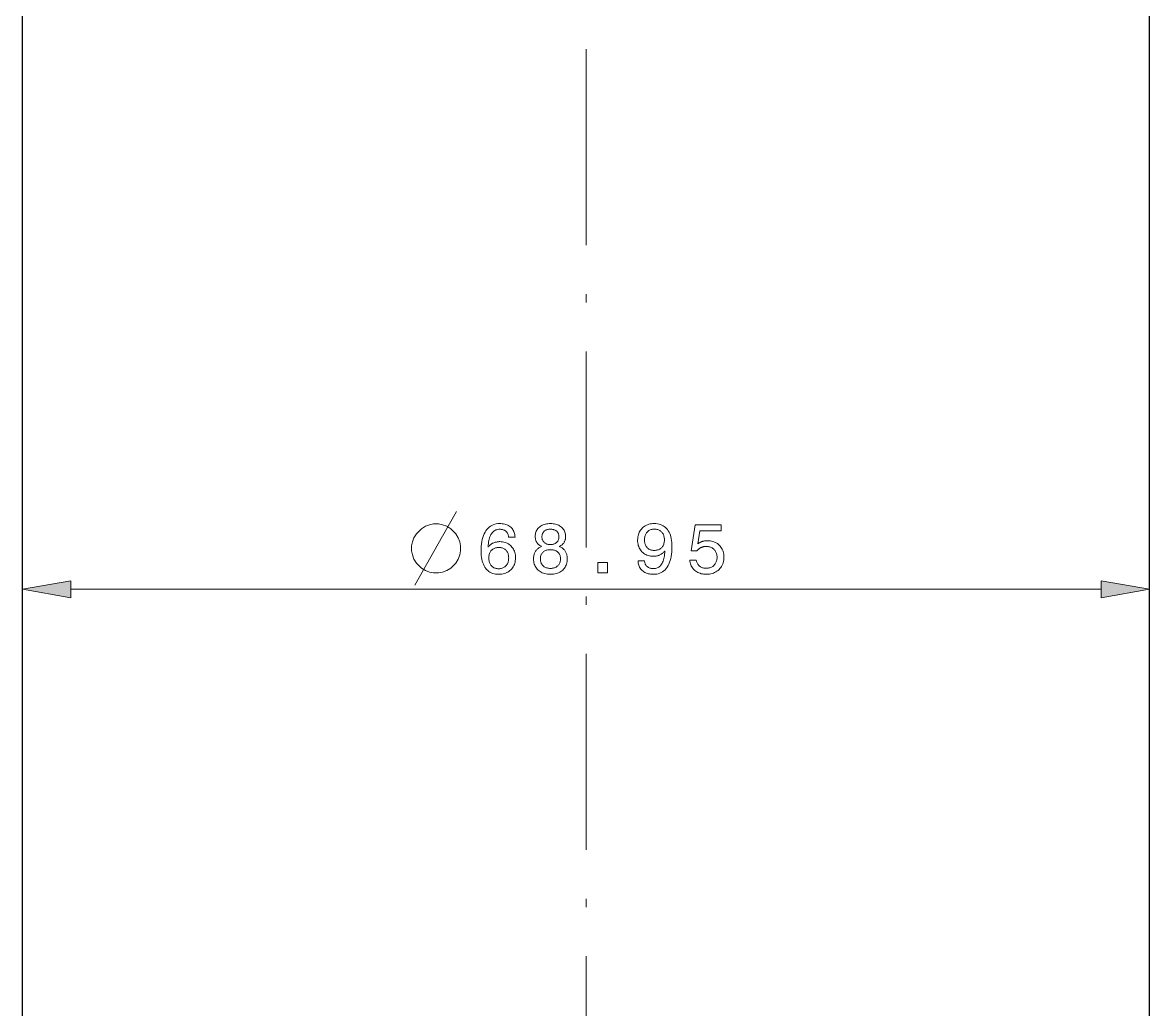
# Model space of a CAD drawing. Extents: x 0 to 297, y 0 to 420.
# Drawn here: x 74.2 to 143.1, y 208.9 to 269.3 of the extents above; entities that cross this region are included whole.
import ezdxf

# ---------------------------------------------------------------- set-up
doc = ezdxf.new("R2010")
doc.units = 0
doc.linetypes.add('DASHDOT', pattern=[18.5, 12, -3, 0.5, -3])

msp = doc.modelspace()

# ---------------------------------------------------------------- linework, layer by layer
at = {"color": 7, "linetype": 'DASHDOT', "lineweight": 13}
msp.add_line((108.657, 378.695), (108.657, 150.381), dxfattribs=at)
at = {"color": 7, "lineweight": 30}
for p, q in [((74.182, 178.208), (74.182, 286.408)), ((143.132, 178.208), (143.132, 286.408))]:
    msp.add_line(p, q, dxfattribs=at)
at = {"color": 7, "lineweight": 13}
msp.add_line((77.136, 234.646), (140.177, 234.646), dxfattribs=at)
msp.add_lwpolyline([(98.183, 234.896), (99.883, 237.896), (100.733, 239.396)], dxfattribs=at)
for points in [[(99.633, 238.646), (99.333, 238.646), (99.083, 238.596), (98.833, 238.496), (98.583, 238.346), (98.283, 238.046), (98.133, 237.796), (98.033, 237.546), (97.983, 237.296), (97.983, 236.996), (98.033, 236.746), (98.133, 236.496), (98.283, 236.246), (98.583, 235.946), (98.833, 235.796), (99.083, 235.696), (99.333, 235.646), (99.633, 235.646), (99.883, 235.696), (100.133, 235.796), (100.383, 235.946), (100.683, 236.246), (100.833, 236.496), (100.933, 236.746), (100.983, 236.996), (100.983, 237.296), (100.933, 237.546), (100.833, 237.796), (100.683, 238.046), (100.383, 238.346), (100.133, 238.496), (99.883, 238.596)], [(104.319, 237.835), (103.923, 237.835), (103.917, 237.88), (103.909, 237.924), (103.898, 237.965), (103.885, 238.004), (103.87, 238.041), (103.853, 238.076), (103.833, 238.108), (103.811, 238.138), (103.787, 238.166), (103.76, 238.192), (103.731, 238.215), (103.7, 238.236), (103.667, 238.255), (103.632, 238.271), (103.595, 238.285), (103.556, 238.296), (103.515, 238.304), (103.472, 238.31), (103.426, 238.314), (103.379, 238.315), (103.314, 238.313), (103.253, 238.305), (103.195, 238.291), (103.14, 238.272), (103.088, 238.248), (103.039, 238.218), (102.994, 238.183), (102.951, 238.143), (102.911, 238.097), (102.875, 238.046), (102.841, 237.989), (102.811, 237.926), (102.783, 237.859), (102.758, 237.785), (102.736, 237.706), (102.717, 237.622), (102.701, 237.531), (102.688, 237.436), (102.678, 237.334), (102.67, 237.228), (102.696, 237.259), (102.723, 237.289), (102.751, 237.318), (102.78, 237.345), (102.811, 237.37), (102.842, 237.394), (102.875, 237.417), (102.908, 237.437), (102.943, 237.457), (102.979, 237.474), (103.016, 237.49), (103.054, 237.505), (103.092, 237.517), (103.132, 237.528), (103.172, 237.537), (103.214, 237.545), (103.256, 237.551), (103.299, 237.555), (103.342, 237.558), (103.387, 237.559), (103.471, 237.556), (103.551, 237.548), (103.628, 237.534), (103.702, 237.515), (103.773, 237.49), (103.84, 237.46), (103.905, 237.425), (103.966, 237.384), (104.024, 237.337), (104.079, 237.286), (104.129, 237.229), (104.174, 237.169), (104.214, 237.106), (104.249, 237.039), (104.278, 236.969), (104.302, 236.895), (104.32, 236.818), (104.334, 236.737), (104.342, 236.653), (104.344, 236.566), (104.341, 236.478), (104.333, 236.393), (104.319, 236.312), (104.299, 236.235), (104.274, 236.161), (104.243, 236.09), (104.206, 236.022), (104.164, 235.958), (104.116, 235.897), (104.063, 235.839), (104.005, 235.786), (103.943, 235.739), (103.878, 235.697), (103.81, 235.661), (103.738, 235.63), (103.662, 235.605), (103.584, 235.585), (103.501, 235.571), (103.415, 235.563), (103.326, 235.56), (103.223, 235.564), (103.125, 235.575), (103.032, 235.593), (102.944, 235.618), (102.861, 235.651), (102.782, 235.691), (102.709, 235.739), (102.641, 235.793), (102.577, 235.855), (102.519, 235.925), (102.465, 236.001), (102.418, 236.083), (102.376, 236.173), (102.339, 236.268), (102.308, 236.37), (102.283, 236.478), (102.263, 236.593), (102.249, 236.715), (102.241, 236.842), (102.238, 236.977), (102.241, 237.134), (102.25, 237.284), (102.265, 237.427), (102.286, 237.563), (102.313, 237.691), (102.346, 237.812), (102.384, 237.926), (102.429, 238.032), (102.48, 238.132), (102.536, 238.224), (102.598, 238.308), (102.665, 238.383), (102.737, 238.449), (102.813, 238.506), (102.895, 238.555), (102.981, 238.595), (103.071, 238.626), (103.167, 238.648), (103.267, 238.661), (103.372, 238.665), (103.456, 238.663), (103.536, 238.657), (103.613, 238.646), (103.686, 238.631), (103.755, 238.611), (103.821, 238.587), (103.883, 238.559), (103.942, 238.526), (103.997, 238.489), (104.048, 238.448), (104.095, 238.403), (104.138, 238.354), (104.176, 238.302), (104.21, 238.246), (104.24, 238.186), (104.264, 238.123), (104.285, 238.056), (104.301, 237.986), (104.312, 237.912)], [(105.944, 237.261), (105.906, 237.28), (105.869, 237.3), (105.834, 237.322), (105.802, 237.344), (105.771, 237.368), (105.742, 237.394), (105.715, 237.42), (105.691, 237.448), (105.668, 237.477), (105.647, 237.508), (105.628, 237.54), (105.611, 237.573), (105.597, 237.608), (105.584, 237.644), (105.573, 237.682), (105.564, 237.721), (105.557, 237.761), (105.552, 237.803), (105.549, 237.847), (105.548, 237.892), (105.551, 237.959), (105.558, 238.024), (105.571, 238.086), (105.589, 238.146), (105.613, 238.203), (105.641, 238.258), (105.675, 238.31), (105.713, 238.359), (105.757, 238.406), (105.806, 238.45), (105.86, 238.491), (105.916, 238.528), (105.975, 238.56), (106.038, 238.588), (106.104, 238.612), (106.173, 238.631), (106.245, 238.646), (106.32, 238.657), (106.398, 238.663), (106.48, 238.665), (106.562, 238.663), (106.64, 238.657), (106.716, 238.646), (106.788, 238.631), (106.857, 238.612), (106.923, 238.588), (106.985, 238.56), (107.045, 238.528), (107.101, 238.491), (107.153, 238.45), (107.202, 238.406), (107.246, 238.359), (107.284, 238.31), (107.317, 238.258), (107.346, 238.203), (107.369, 238.146), (107.387, 238.086), (107.399, 238.024), (107.407, 237.959), (107.41, 237.892), (107.409, 237.846), (107.406, 237.803), (107.401, 237.76), (107.394, 237.72), (107.385, 237.68), (107.375, 237.642), (107.362, 237.606), (107.348, 237.571), (107.331, 237.538), (107.313, 237.506), (107.292, 237.475), (107.27, 237.446), (107.245, 237.418), (107.219, 237.392), (107.19, 237.367), (107.159, 237.343), (107.126, 237.32), (107.091, 237.299), (107.054, 237.28), (107.015, 237.261), (107.063, 237.242), (107.109, 237.22), (107.152, 237.197), (107.193, 237.171), (107.232, 237.144), (107.268, 237.114), (107.301, 237.083), (107.332, 237.049), (107.361, 237.014), (107.387, 236.977), (107.411, 236.937), (107.433, 236.896), (107.451, 236.854), (107.468, 236.809), (107.482, 236.763), (107.493, 236.715), (107.502, 236.666), (107.508, 236.614), (107.512, 236.561), (107.513, 236.507), (107.51, 236.422), (107.502, 236.341), (107.488, 236.263), (107.468, 236.189), (107.443, 236.118), (107.412, 236.051), (107.376, 235.987), (107.334, 235.927), (107.287, 235.87), (107.234, 235.817), (107.176, 235.768), (107.114, 235.725), (107.048, 235.686), (106.979, 235.653), (106.905, 235.624), (106.828, 235.601), (106.747, 235.583), (106.662, 235.57), (106.573, 235.563), (106.48, 235.56), (106.387, 235.563), (106.298, 235.57), (106.213, 235.583), (106.132, 235.601), (106.055, 235.624), (105.981, 235.653), (105.912, 235.686), (105.846, 235.725), (105.785, 235.768), (105.727, 235.817), (105.674, 235.87), (105.627, 235.927), (105.585, 235.987), (105.549, 236.051), (105.519, 236.118), (105.493, 236.189), (105.474, 236.263), (105.46, 236.341), (105.452, 236.422), (105.449, 236.507), (105.45, 236.561), (105.454, 236.614), (105.46, 236.666), (105.469, 236.715), (105.48, 236.763), (105.494, 236.809), (105.51, 236.854), (105.529, 236.896), (105.551, 236.937), (105.574, 236.977), (105.601, 237.014), (105.629, 237.049), (105.66, 237.083), (105.694, 237.114), (105.73, 237.144), (105.768, 237.171), (105.808, 237.197), (105.851, 237.22), (105.897, 237.242)], [(111.841, 236.388), (112.237, 236.388), (112.241, 236.344), (112.247, 236.302), (112.256, 236.262), (112.267, 236.224), (112.281, 236.188), (112.298, 236.153), (112.317, 236.121), (112.339, 236.091), (112.363, 236.063), (112.39, 236.036), (112.42, 236.012), (112.451, 235.991), (112.485, 235.972), (112.52, 235.955), (112.558, 235.942), (112.598, 235.93), (112.64, 235.921), (112.683, 235.915), (112.729, 235.911), (112.777, 235.91), (112.841, 235.913), (112.903, 235.921), (112.961, 235.934), (113.016, 235.953), (113.068, 235.977), (113.116, 236.007), (113.162, 236.042), (113.205, 236.082), (113.244, 236.128), (113.281, 236.179), (113.315, 236.235), (113.345, 236.297), (113.373, 236.365), (113.398, 236.439), (113.42, 236.518), (113.439, 236.603), (113.455, 236.693), (113.468, 236.789), (113.478, 236.891), (113.485, 236.998), (113.46, 236.966), (113.433, 236.935), (113.405, 236.906), (113.376, 236.879), (113.345, 236.853), (113.314, 236.829), (113.282, 236.807), (113.248, 236.786), (113.213, 236.767), (113.178, 236.749), (113.141, 236.733), (113.103, 236.719), (113.065, 236.706), (113.026, 236.695), (112.986, 236.686), (112.945, 236.678), (112.903, 236.672), (112.861, 236.668), (112.817, 236.665), (112.773, 236.665), (112.689, 236.667), (112.609, 236.676), (112.532, 236.689), (112.458, 236.708), (112.387, 236.733), (112.32, 236.763), (112.255, 236.798), (112.194, 236.839), (112.136, 236.886), (112.081, 236.938), (112.031, 236.994), (111.986, 237.054), (111.946, 237.117), (111.911, 237.184), (111.882, 237.254), (111.858, 237.328), (111.84, 237.405), (111.826, 237.486), (111.818, 237.57), (111.816, 237.658), (111.819, 237.746), (111.827, 237.83), (111.841, 237.912), (111.861, 237.99), (111.886, 238.064), (111.917, 238.135), (111.954, 238.203), (111.996, 238.267), (112.044, 238.328), (112.097, 238.386), (112.155, 238.439), (112.217, 238.487), (112.282, 238.528), (112.35, 238.565), (112.422, 238.596), (112.498, 238.621), (112.576, 238.64), (112.659, 238.654), (112.745, 238.663), (112.834, 238.665), (112.937, 238.662), (113.034, 238.651), (113.127, 238.633), (113.215, 238.607), (113.298, 238.574), (113.376, 238.534), (113.449, 238.487), (113.517, 238.432), (113.58, 238.37), (113.638, 238.301), (113.691, 238.224), (113.739, 238.142), (113.781, 238.053), (113.817, 237.957), (113.848, 237.855), (113.873, 237.747), (113.893, 237.632), (113.907, 237.511), (113.915, 237.383), (113.918, 237.249), (113.915, 237.09), (113.906, 236.939), (113.891, 236.795), (113.87, 236.659), (113.843, 236.53), (113.811, 236.409), (113.772, 236.295), (113.727, 236.189), (113.677, 236.09), (113.62, 235.998), (113.558, 235.915), (113.491, 235.841), (113.419, 235.775), (113.342, 235.718), (113.26, 235.67), (113.173, 235.63), (113.08, 235.599), (112.983, 235.577), (112.88, 235.564), (112.773, 235.56), (112.689, 235.562), (112.609, 235.569), (112.533, 235.58), (112.46, 235.596), (112.39, 235.616), (112.324, 235.641), (112.261, 235.67), (112.202, 235.704), (112.146, 235.743), (112.094, 235.786), (112.046, 235.832), (112.003, 235.882), (111.965, 235.935), (111.932, 235.99), (111.904, 236.049), (111.882, 236.111), (111.864, 236.176), (111.851, 236.244), (111.844, 236.315)], [(115.006, 236.429), (115.406, 236.429), (115.414, 236.383), (115.425, 236.339), (115.439, 236.297), (115.454, 236.258), (115.473, 236.22), (115.493, 236.185), (115.517, 236.151), (115.542, 236.12), (115.57, 236.09), (115.601, 236.063), (115.634, 236.038), (115.668, 236.015), (115.704, 235.996), (115.742, 235.978), (115.782, 235.964), (115.824, 235.952), (115.867, 235.943), (115.912, 235.936), (115.958, 235.932), (116.007, 235.931), (116.066, 235.933), (116.123, 235.938), (116.177, 235.947), (116.229, 235.96), (116.279, 235.977), (116.326, 235.997), (116.371, 236.021), (116.414, 236.048), (116.454, 236.08), (116.492, 236.114), (116.527, 236.152), (116.558, 236.192), (116.585, 236.235), (116.609, 236.28), (116.629, 236.327), (116.646, 236.376), (116.659, 236.428), (116.668, 236.482), (116.673, 236.538), (116.675, 236.597), (116.673, 236.657), (116.668, 236.714), (116.659, 236.769), (116.646, 236.822), (116.63, 236.872), (116.61, 236.919), (116.586, 236.964), (116.559, 237.007), (116.528, 237.047), (116.494, 237.084), (116.456, 237.119), (116.416, 237.149), (116.374, 237.177), (116.329, 237.2), (116.282, 237.22), (116.232, 237.236), (116.179, 237.249), (116.124, 237.258), (116.067, 237.264), (116.007, 237.265), (115.972, 237.265), (115.938, 237.263), (115.905, 237.259), (115.872, 237.254), (115.84, 237.248), (115.808, 237.24), (115.777, 237.231), (115.747, 237.221), (115.717, 237.209), (115.688, 237.196), (115.659, 237.181), (115.631, 237.165), (115.604, 237.148), (115.578, 237.129), (115.552, 237.109), (115.528, 237.088), (115.503, 237.065), (115.48, 237.041), (115.457, 237.016), (115.436, 236.989), (115.092, 236.989), (115.328, 238.579), (116.93, 238.579), (116.93, 238.225), (115.617, 238.225), (115.497, 237.417), (115.519, 237.436), (115.541, 237.453), (115.565, 237.47), (115.589, 237.486), (115.614, 237.501), (115.64, 237.515), (115.666, 237.528), (115.694, 237.54), (115.722, 237.551), (115.751, 237.562), (115.78, 237.571), (115.81, 237.58), (115.841, 237.587), (115.872, 237.593), (115.904, 237.599), (115.936, 237.603), (115.969, 237.607), (116.002, 237.609), (116.036, 237.611), (116.07, 237.611), (116.161, 237.609), (116.248, 237.6), (116.331, 237.587), (116.411, 237.567), (116.487, 237.543), (116.559, 237.513), (116.628, 237.477), (116.694, 237.436), (116.755, 237.389), (116.813, 237.337), (116.867, 237.281), (116.915, 237.221), (116.957, 237.157), (116.993, 237.091), (117.024, 237.02), (117.05, 236.947), (117.069, 236.87), (117.084, 236.789), (117.092, 236.706), (117.095, 236.618), (117.092, 236.526), (117.083, 236.437), (117.068, 236.351), (117.047, 236.269), (117.02, 236.191), (116.987, 236.116), (116.949, 236.045), (116.904, 235.977), (116.853, 235.913), (116.796, 235.853), (116.735, 235.797), (116.67, 235.747), (116.601, 235.704), (116.529, 235.665), (116.453, 235.633), (116.374, 235.607), (116.29, 235.586), (116.204, 235.572), (116.113, 235.563), (116.02, 235.56), (115.936, 235.562), (115.856, 235.57), (115.778, 235.581), (115.704, 235.598), (115.632, 235.62), (115.563, 235.646), (115.497, 235.677), (115.434, 235.713), (115.374, 235.754), (115.316, 235.799), (115.263, 235.849), (115.215, 235.901), (115.171, 235.956), (115.133, 236.015), (115.099, 236.076), (115.07, 236.141), (115.047, 236.208), (115.028, 236.279), (115.014, 236.352)], [(105.959, 237.858), (105.961, 237.816), (105.965, 237.775), (105.972, 237.736), (105.982, 237.699), (105.995, 237.664), (106.01, 237.63), (106.029, 237.598), (106.05, 237.568), (106.074, 237.539), (106.101, 237.512), (106.131, 237.487), (106.162, 237.465), (106.195, 237.445), (106.23, 237.428), (106.267, 237.414), (106.306, 237.402), (106.347, 237.393), (106.389, 237.387), (106.434, 237.383), (106.48, 237.381), (106.527, 237.383), (106.571, 237.387), (106.614, 237.393), (106.655, 237.402), (106.694, 237.414), (106.731, 237.428), (106.766, 237.445), (106.8, 237.465), (106.831, 237.487), (106.86, 237.512), (106.887, 237.539), (106.912, 237.568), (106.933, 237.598), (106.951, 237.63), (106.967, 237.664), (106.98, 237.699), (106.99, 237.736), (106.997, 237.775), (107.001, 237.816), (107.003, 237.858), (107.001, 237.9), (106.997, 237.94), (106.99, 237.979), (106.98, 238.015), (106.968, 238.05), (106.953, 238.083), (106.935, 238.114), (106.914, 238.143), (106.89, 238.171), (106.864, 238.196), (106.835, 238.22), (106.804, 238.241), (106.771, 238.259), (106.735, 238.275), (106.698, 238.289), (106.659, 238.3), (106.617, 238.309), (106.573, 238.315), (106.528, 238.318), (106.48, 238.32), (106.432, 238.318), (106.387, 238.315), (106.344, 238.309), (106.302, 238.3), (106.263, 238.289), (106.226, 238.275), (106.191, 238.259), (106.158, 238.241), (106.127, 238.22), (106.098, 238.196), (106.072, 238.171), (106.048, 238.143), (106.027, 238.114), (106.009, 238.083), (105.994, 238.05), (105.981, 238.015), (105.972, 237.979), (105.965, 237.94), (105.961, 237.9)], [(112.233, 237.662), (112.235, 237.605), (112.24, 237.55), (112.248, 237.498), (112.259, 237.448), (112.274, 237.4), (112.291, 237.355), (112.312, 237.312), (112.336, 237.271), (112.364, 237.233), (112.394, 237.197), (112.428, 237.164), (112.463, 237.134), (112.501, 237.108), (112.54, 237.086), (112.582, 237.067), (112.626, 237.051), (112.671, 237.039), (112.719, 237.03), (112.769, 237.025), (112.821, 237.023), (112.879, 237.025), (112.934, 237.03), (112.987, 237.039), (113.037, 237.051), (113.085, 237.066), (113.13, 237.085), (113.172, 237.107), (113.212, 237.133), (113.249, 237.162), (113.284, 237.195), (113.316, 237.23), (113.344, 237.269), (113.37, 237.309), (113.391, 237.353), (113.41, 237.399), (113.425, 237.447), (113.437, 237.498), (113.445, 237.551), (113.45, 237.607), (113.452, 237.666), (113.45, 237.725), (113.445, 237.782), (113.437, 237.836), (113.425, 237.887), (113.41, 237.937), (113.391, 237.983), (113.37, 238.028), (113.344, 238.069), (113.316, 238.109), (113.284, 238.146), (113.249, 238.18), (113.213, 238.21), (113.173, 238.237), (113.132, 238.26), (113.088, 238.279), (113.042, 238.295), (112.993, 238.308), (112.942, 238.317), (112.889, 238.322), (112.834, 238.324), (112.781, 238.322), (112.73, 238.317), (112.682, 238.307), (112.635, 238.295), (112.59, 238.278), (112.548, 238.258), (112.507, 238.234), (112.469, 238.207), (112.433, 238.176), (112.399, 238.141), (112.367, 238.104), (112.339, 238.064), (112.314, 238.022), (112.293, 237.977), (112.275, 237.93), (112.26, 237.881), (112.248, 237.83), (112.24, 237.776), (112.235, 237.72)], [(103.927, 236.561), (103.925, 236.619), (103.92, 236.674), (103.912, 236.727), (103.901, 236.777), (103.886, 236.825), (103.868, 236.87), (103.847, 236.914), (103.823, 236.955), (103.795, 236.993), (103.764, 237.029), (103.731, 237.063), (103.695, 237.092), (103.658, 237.119), (103.618, 237.141), (103.577, 237.161), (103.533, 237.176), (103.488, 237.189), (103.44, 237.197), (103.39, 237.203), (103.339, 237.204), (103.281, 237.203), (103.226, 237.197), (103.173, 237.189), (103.123, 237.177), (103.075, 237.161), (103.03, 237.142), (102.988, 237.12), (102.948, 237.094), (102.911, 237.064), (102.876, 237.031), (102.844, 236.996), (102.816, 236.957), (102.79, 236.916), (102.769, 236.873), (102.75, 236.826), (102.735, 236.778), (102.723, 236.726), (102.715, 236.673), (102.71, 236.616), (102.708, 236.557), (102.71, 236.498), (102.715, 236.442), (102.723, 236.387), (102.735, 236.336), (102.75, 236.287), (102.768, 236.24), (102.789, 236.196), (102.814, 236.154), (102.842, 236.115), (102.874, 236.079), (102.908, 236.045), (102.945, 236.015), (102.984, 235.988), (103.025, 235.965), (103.069, 235.946), (103.114, 235.93), (103.163, 235.917), (103.213, 235.909), (103.266, 235.903), (103.322, 235.901), (103.375, 235.903), (103.426, 235.909), (103.474, 235.918), (103.521, 235.931), (103.566, 235.947), (103.609, 235.967), (103.649, 235.991), (103.688, 236.018), (103.725, 236.049), (103.759, 236.084), (103.791, 236.121), (103.82, 236.161), (103.845, 236.203), (103.866, 236.248), (103.885, 236.294), (103.9, 236.343), (103.912, 236.394), (103.92, 236.448), (103.925, 236.503)], [(105.864, 236.515), (105.866, 236.461), (105.871, 236.41), (105.879, 236.361), (105.891, 236.314), (105.906, 236.27), (105.924, 236.227), (105.945, 236.188), (105.97, 236.15), (105.998, 236.115), (106.03, 236.082), (106.064, 236.051), (106.101, 236.024), (106.14, 236.001), (106.181, 235.98), (106.225, 235.962), (106.271, 235.948), (106.32, 235.937), (106.371, 235.929), (106.424, 235.924), (106.48, 235.923), (106.536, 235.924), (106.59, 235.929), (106.641, 235.937), (106.69, 235.948), (106.736, 235.962), (106.78, 235.98), (106.822, 236.001), (106.861, 236.024), (106.898, 236.051), (106.932, 236.082), (106.964, 236.115), (106.992, 236.15), (107.016, 236.188), (107.038, 236.227), (107.056, 236.27), (107.071, 236.314), (107.083, 236.361), (107.091, 236.41), (107.096, 236.461), (107.098, 236.515), (107.096, 236.565), (107.091, 236.613), (107.083, 236.658), (107.071, 236.702), (107.056, 236.743), (107.038, 236.783), (107.017, 236.82), (106.992, 236.855), (106.964, 236.888), (106.933, 236.919), (106.899, 236.947), (106.862, 236.972), (106.823, 236.994), (106.782, 237.014), (106.738, 237.03), (106.691, 237.044), (106.642, 237.054), (106.59, 237.061), (106.536, 237.066), (106.48, 237.067), (106.424, 237.066), (106.37, 237.061), (106.319, 237.054), (106.27, 237.044), (106.224, 237.03), (106.18, 237.014), (106.138, 236.994), (106.099, 236.972), (106.063, 236.947), (106.029, 236.919), (105.997, 236.888), (105.97, 236.855), (105.945, 236.82), (105.923, 236.783), (105.905, 236.743), (105.891, 236.702), (105.879, 236.658), (105.871, 236.613), (105.866, 236.565)], [(109.381, 235.646), (109.381, 236.289), (109.977, 236.289), (109.977, 235.646)], [(77.136, 235.167), (74.182, 234.646), (77.136, 234.125)], [(140.177, 234.125), (143.132, 234.646), (140.177, 235.167)]]:
    msp.add_lwpolyline(points, close=True, dxfattribs=at)
for points in [[(77.136, 235.167), (74.182, 234.646), (77.136, 235.167), (77.136, 234.125)], [(140.177, 234.125), (143.132, 234.646), (140.177, 234.125), (140.177, 235.167)]]:
    msp.add_solid(points, dxfattribs=at)

doc.saveas('drawing.dxf')
